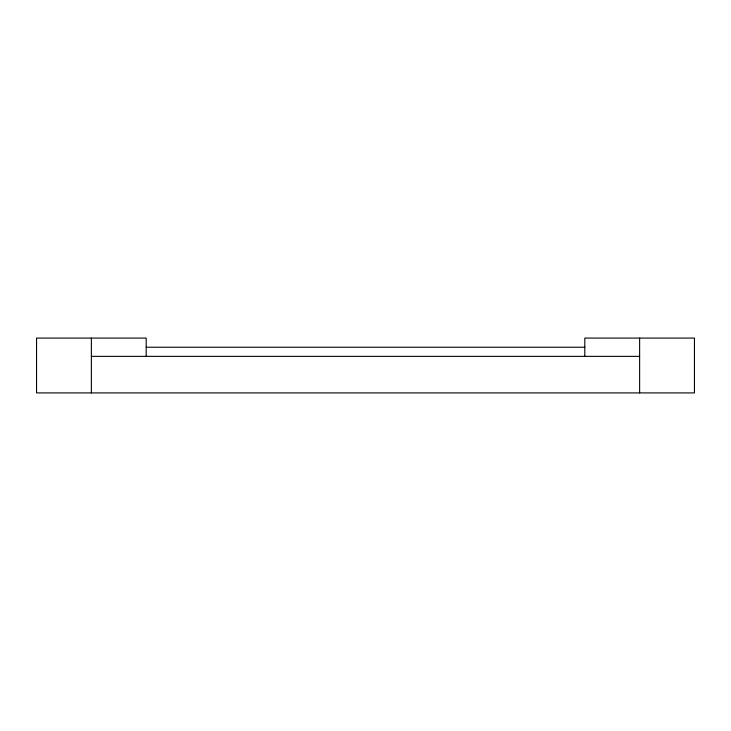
<?xml version="1.0" encoding="UTF-8"?>
<svg xmlns="http://www.w3.org/2000/svg" width="731" height="731" viewBox="0 0 731 731"><rect width="100%" height="100%" fill="white"/><g stroke="black" fill="none" stroke-linecap="round" stroke-linejoin="round"><path stroke-width="1.1" d="M146.2 347.225L584.8 347.225M91.375 356.362L639.625 356.362M639.625 338.087L639.625 392.912M584.8 356.362L584.8 338.087L694.45 338.087L694.45 392.912L36.55 392.912L36.55 338.087L146.2 338.087L146.2 356.362M91.375 338.087L91.375 392.912"/></g></svg>
